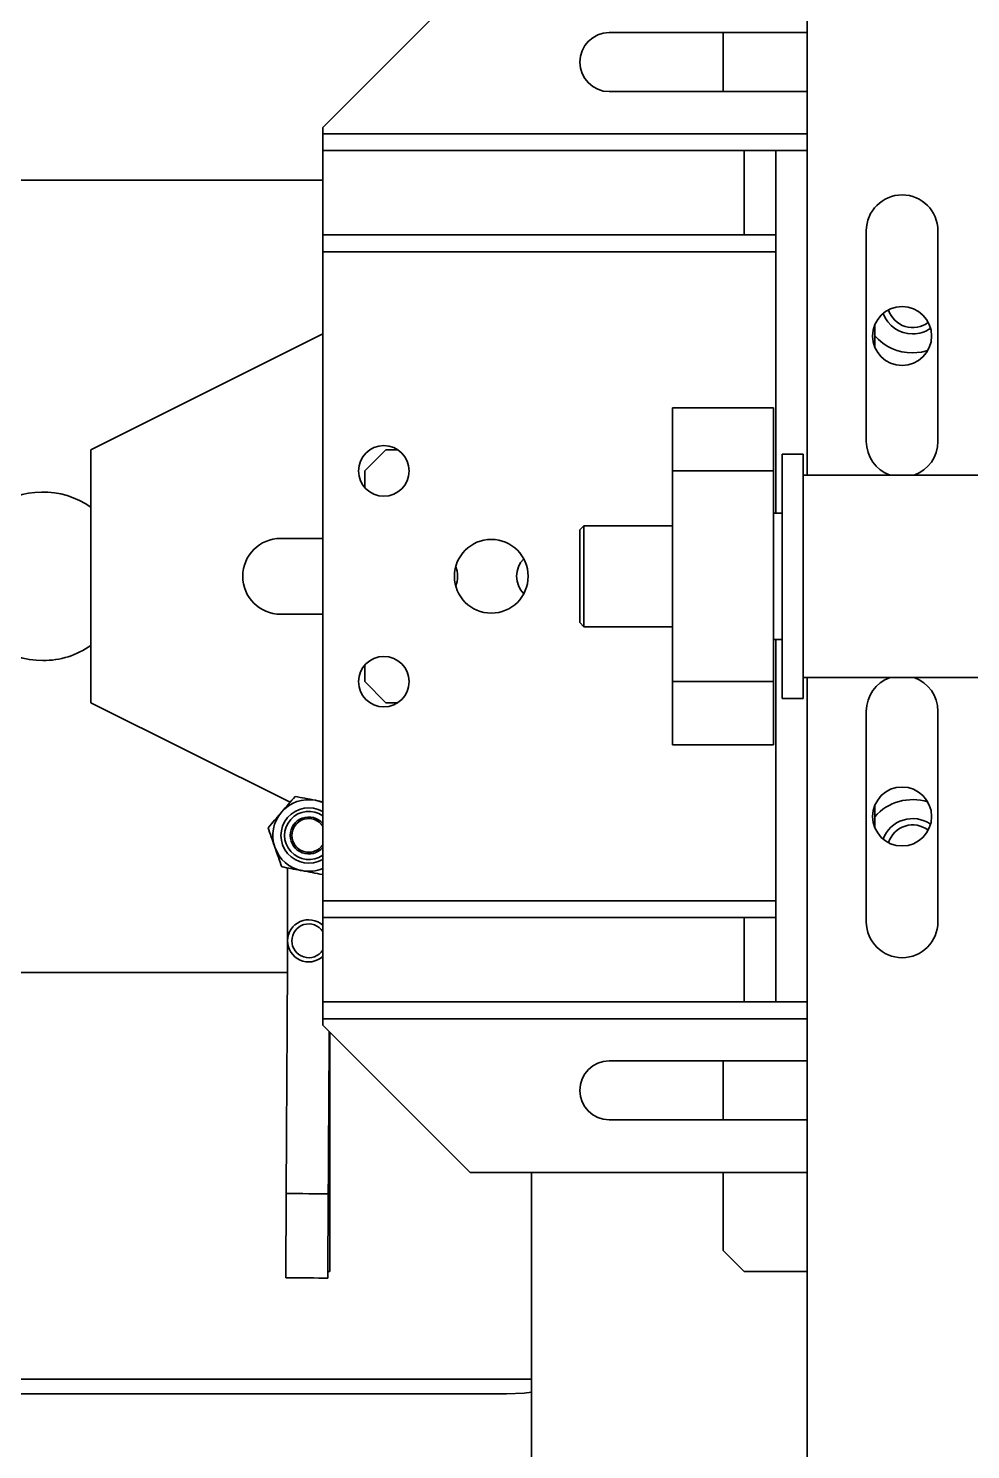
# Model space of a CAD drawing. Header units: millimetres. Extents: x -1052 to 3351, y 0 to 2015.
# Drawn here: x -357.861 to -354.554, y 1680.455 to 1685.443 of the extents above; entities that cross this region are included whole.
import ezdxf

# ---------------------------------------------------------------- set-up
doc = ezdxf.new("R2010")
doc.units = ezdxf.units.MM

msp = doc.modelspace()

# ---------------------------------------------------------------- linework, layer by layer
at = {"color": 7, "linetype": 'Continuous', "lineweight": 35}
for p, q in [((-355.1268, 1693.2956), (-355.1268, 1683.8749)), ((-355.1268, 1693.2956), (-355.1268, 1683.8749)), ((-356.3102, 1685.613), (-356.8279, 1685.0953)), ((-356.3102, 1685.613), (-356.8279, 1685.0953)), ((-355.1268, 1685.4281), (-355.8221, 1685.4281)), ((-355.1268, 1685.4281), (-355.8221, 1685.4281)), ((-355.4227, 1685.221), (-355.4227, 1685.4281)), ((-355.4227, 1685.221), (-355.4227, 1685.4281)), ((-355.8221, 1685.221), (-355.1268, 1685.221)), ((-355.8221, 1685.221), (-355.1268, 1685.221)), ((-356.8279, 1685.0953), (-356.8279, 1685.0731)), ((-356.8279, 1685.0953), (-356.8279, 1685.0731)), ((-356.8279, 1685.0731), (-355.1268, 1685.0731)), ((-356.8279, 1685.0139), (-356.8279, 1685.0731)), ((-356.8279, 1685.0731), (-355.1268, 1685.0731)), ((-356.8279, 1685.0139), (-356.8279, 1685.0731)), ((-356.8279, 1685.0139), (-356.8279, 1684.7181)), ((-356.8279, 1685.0139), (-355.3487, 1685.0139)), ((-356.8279, 1685.0139), (-356.8279, 1684.7181)), ((-356.8279, 1685.0139), (-355.3487, 1685.0139)), ((-355.3487, 1685.0139), (-355.3487, 1684.7181)), ((-355.3487, 1685.0139), (-355.2378, 1685.0139)), ((-355.3487, 1685.0139), (-355.3487, 1684.7181)), ((-355.3487, 1685.0139), (-355.2378, 1685.0139)), ((-355.2378, 1685.0139), (-355.2378, 1684.7181)), ((-355.2378, 1683.7418), (-355.2378, 1685.0139)), ((-355.2378, 1685.0139), (-355.1268, 1685.0139)), ((-355.2378, 1685.0139), (-355.2378, 1684.7181)), ((-355.2378, 1683.7418), (-355.2378, 1685.0139)), ((-355.2378, 1685.0139), (-355.1268, 1685.0139)), ((-358.6029, 1684.9104), (-356.8279, 1684.9104)), ((-358.6029, 1684.9104), (-356.8279, 1684.9104)), ((-354.9198, 1683.9933), (-354.9198, 1684.7329)), ((-354.9198, 1683.9933), (-354.9198, 1684.7329)), ((-354.6683, 1684.7329), (-354.6683, 1683.9933)), ((-354.6683, 1684.7329), (-354.6683, 1683.9933)), ((-356.8279, 1684.7181), (-355.3487, 1684.7181)), ((-356.8279, 1684.6589), (-356.8279, 1684.7181)), ((-356.8279, 1684.7181), (-355.3487, 1684.7181)), ((-356.8279, 1684.6589), (-356.8279, 1684.7181)), ((-355.3487, 1684.7181), (-355.2378, 1684.7181)), ((-355.3487, 1684.7181), (-355.2378, 1684.7181)), ((-356.8279, 1684.6589), (-356.8279, 1682.381)), ((-355.2378, 1684.6589), (-356.8279, 1684.6589)), ((-356.8279, 1684.6589), (-356.8279, 1682.381)), ((-355.2378, 1684.6589), (-356.8279, 1684.6589)), ((-354.8902, 1684.4015), (-354.8902, 1684.3246)), ((-354.8902, 1684.4015), (-354.8902, 1684.3246)), ((-356.8279, 1684.3705), (-357.6415, 1683.9637)), ((-356.8279, 1684.3705), (-357.6415, 1683.9637)), ((-355.6002, 1684.1116), (-355.2452, 1684.1116)), ((-355.6002, 1683.8897), (-355.6002, 1684.1116)), ((-355.6002, 1684.1116), (-355.2452, 1684.1116)), ((-355.6002, 1683.8897), (-355.6002, 1684.1116)), ((-355.2452, 1684.1116), (-355.2452, 1683.8897)), ((-355.2452, 1684.1116), (-355.2452, 1683.8897)), ((-357.6415, 1683.0762), (-357.6415, 1683.9637)), ((-357.6415, 1683.0762), (-357.6415, 1683.9637)), ((-356.606, 1683.9637), (-356.68, 1683.8897)), ((-356.606, 1683.9637), (-356.68, 1683.8897)), ((-356.606, 1683.9637), (-356.5644, 1683.9637)), ((-356.606, 1683.9637), (-356.5644, 1683.9637)), ((-355.1416, 1683.9489), (-355.2156, 1683.9489)), ((-355.2156, 1683.091), (-355.2156, 1683.9489)), ((-355.1416, 1683.9489), (-355.2156, 1683.9489)), ((-355.2156, 1683.091), (-355.2156, 1683.9489)), ((-355.1416, 1683.091), (-355.1416, 1683.9489)), ((-355.1416, 1683.091), (-355.1416, 1683.9489)), ((-356.68, 1683.8897), (-356.68, 1683.831)), ((-356.68, 1683.8897), (-356.68, 1683.831)), ((-355.2452, 1683.8897), (-355.6002, 1683.8897)), ((-355.6002, 1683.8897), (-355.6002, 1683.1501)), ((-355.2452, 1683.8897), (-355.6002, 1683.8897)), ((-355.6002, 1683.8897), (-355.6002, 1683.1501)), ((-355.2452, 1683.1501), (-355.2452, 1683.8897)), ((-355.2452, 1683.1501), (-355.2452, 1683.8897)), ((-354.4612, 1683.8749), (-355.1416, 1683.8749)), ((-354.4612, 1683.8749), (-355.1416, 1683.8749)), ((-355.2156, 1683.7418), (-355.2452, 1683.7418)), ((-355.2156, 1683.7418), (-355.2452, 1683.7418)), ((-355.9108, 1683.6974), (-355.9256, 1683.6826)), ((-355.9108, 1683.6974), (-355.9256, 1683.6826)), ((-355.9256, 1683.3572), (-355.9256, 1683.6826)), ((-355.9256, 1683.3572), (-355.9256, 1683.6826)), ((-355.6002, 1683.6974), (-355.9108, 1683.6974)), ((-355.9108, 1683.6974), (-355.9108, 1683.3429)), ((-355.6002, 1683.6974), (-355.9108, 1683.6974)), ((-355.9108, 1683.6974), (-355.9108, 1683.3429)), ((-356.9758, 1683.6531), (-356.8279, 1683.6531)), ((-356.9758, 1683.6531), (-356.8279, 1683.6531)), ((-356.8279, 1683.3868), (-356.9758, 1683.3868)), ((-356.8279, 1683.3868), (-356.9758, 1683.3868)), ((-355.9256, 1683.3572), (-355.9108, 1683.3424)), ((-355.9256, 1683.3572), (-355.9108, 1683.3424)), ((-355.9108, 1683.3429), (-355.9108, 1683.3424)), ((-355.9108, 1683.3429), (-355.9108, 1683.3424)), ((-355.9108, 1683.3424), (-355.6002, 1683.3424)), ((-355.9108, 1683.3424), (-355.6002, 1683.3424)), ((-355.2452, 1683.298), (-355.2156, 1683.298)), ((-355.2452, 1683.298), (-355.2156, 1683.298)), ((-355.2378, 1682.026), (-355.2378, 1683.298)), ((-355.2378, 1682.026), (-355.2378, 1683.298)), ((-356.68, 1683.2088), (-356.68, 1683.1501)), ((-356.68, 1683.2088), (-356.68, 1683.1501)), ((-356.68, 1683.1501), (-356.606, 1683.0762)), ((-356.68, 1683.1501), (-356.606, 1683.0762)), ((-355.6002, 1683.1501), (-355.2452, 1683.1501)), ((-355.6002, 1682.9283), (-355.6002, 1683.1501)), ((-355.6002, 1683.1501), (-355.2452, 1683.1501)), ((-355.6002, 1682.9283), (-355.6002, 1683.1501)), ((-355.2452, 1683.1501), (-355.2452, 1682.9283)), ((-355.2452, 1683.1501), (-355.2452, 1682.9283)), ((-355.1416, 1683.1649), (-354.4612, 1683.1649)), ((-355.1416, 1683.1649), (-354.4612, 1683.1649)), ((-355.1268, 1683.1649), (-355.1268, 1679.5557)), ((-355.1268, 1683.1649), (-355.1268, 1679.5557)), ((-355.2156, 1683.091), (-355.1416, 1683.091)), ((-355.2156, 1683.091), (-355.1416, 1683.091)), ((-357.6415, 1683.0762), (-356.9428, 1682.7268)), ((-357.6415, 1683.0762), (-356.9428, 1682.7268)), ((-356.606, 1683.0762), (-356.5644, 1683.0762)), ((-356.606, 1683.0762), (-356.5644, 1683.0762)), ((-354.9198, 1682.307), (-354.9198, 1683.0466)), ((-354.9198, 1682.307), (-354.9198, 1683.0466)), ((-354.6683, 1683.0466), (-354.6683, 1682.307)), ((-354.6683, 1683.0466), (-354.6683, 1682.307)), ((-355.2452, 1682.9283), (-355.6002, 1682.9283)), ((-355.2452, 1682.9283), (-355.6002, 1682.9283)), ((-354.8902, 1682.7152), (-354.8902, 1682.6384)), ((-354.8902, 1682.7152), (-354.8902, 1682.6384)), ((-356.9512, 1682.4983), (-356.9512, 1682.2404)), ((-356.9512, 1682.4983), (-356.9512, 1682.2404)), ((-356.8279, 1682.381), (-355.2378, 1682.381)), ((-356.8279, 1682.3218), (-356.8279, 1682.381)), ((-356.8279, 1682.381), (-355.2378, 1682.381)), ((-356.8279, 1682.3218), (-356.8279, 1682.381)), ((-356.8279, 1682.026), (-356.8279, 1682.3218)), ((-356.8279, 1682.3218), (-355.3487, 1682.3218)), ((-356.8279, 1682.026), (-356.8279, 1682.3218)), ((-356.8279, 1682.3218), (-355.3487, 1682.3218)), ((-355.3487, 1682.026), (-355.3487, 1682.3218)), ((-355.3487, 1682.3218), (-355.2378, 1682.3218)), ((-355.3487, 1682.026), (-355.3487, 1682.3218)), ((-355.3487, 1682.3218), (-355.2378, 1682.3218)), ((-355.2378, 1682.026), (-355.2378, 1682.3218)), ((-355.2378, 1682.026), (-355.2378, 1682.3218)), ((-356.9519, 1682.1295), (-358.6029, 1682.1295)), ((-356.9519, 1682.1295), (-358.6029, 1682.1295)), ((-356.8279, 1682.026), (-355.3487, 1682.026)), ((-356.8279, 1681.9668), (-356.8279, 1682.026)), ((-356.8279, 1682.026), (-355.3487, 1682.026)), ((-356.8279, 1681.9668), (-356.8279, 1682.026)), ((-355.3487, 1682.026), (-355.2378, 1682.026)), ((-355.3487, 1682.026), (-355.2378, 1682.026)), ((-355.1268, 1682.026), (-355.2378, 1682.026)), ((-355.1268, 1682.026), (-355.2378, 1682.026)), ((-356.8279, 1681.9668), (-356.8279, 1681.9446)), ((-355.1268, 1681.9668), (-356.8279, 1681.9668)), ((-356.8279, 1681.9668), (-356.8279, 1681.9446)), ((-355.1268, 1681.9668), (-356.8279, 1681.9668)), ((-356.8279, 1681.9446), (-356.3102, 1681.4269)), ((-356.8279, 1681.9446), (-356.3102, 1681.4269)), ((-356.8033, 1681.4269), (-356.8033, 1681.92)), ((-356.8033, 1681.4269), (-356.8033, 1681.92)), ((-355.8221, 1681.8189), (-355.1268, 1681.8189)), ((-355.8221, 1681.8189), (-355.1268, 1681.8189)), ((-355.4227, 1681.6118), (-355.4227, 1681.8189)), ((-355.4227, 1681.6118), (-355.4227, 1681.8189)), ((-355.1268, 1681.6118), (-355.8221, 1681.6118)), ((-355.1268, 1681.6118), (-355.8221, 1681.6118)), ((-356.8079, 1681.4269), (-356.8033, 1681.4269)), ((-356.8079, 1681.4269), (-356.8033, 1681.4269)), ((-356.8033, 1681.0793), (-356.8033, 1681.4269)), ((-356.8033, 1681.0793), (-356.8033, 1681.4269)), ((-355.1268, 1681.4269), (-356.3102, 1681.4269)), ((-355.1268, 1681.4269), (-356.3102, 1681.4269)), ((-356.0947, 1679.1237), (-356.0947, 1681.4269)), ((-356.0947, 1679.1237), (-356.0947, 1681.4269)), ((-355.4227, 1681.1532), (-355.4227, 1681.4269)), ((-355.4227, 1681.1532), (-355.4227, 1681.4269)), ((-356.9563, 1681.3534), (-356.9579, 1681.0575)), ((-356.9563, 1681.3534), (-356.9579, 1681.0575)), ((-356.81, 1681.0567), (-356.8083, 1681.3525)), ((-356.81, 1681.0567), (-356.8083, 1681.3525)), ((-355.4227, 1681.1532), (-355.3487, 1681.0793)), ((-355.4227, 1681.1532), (-355.3487, 1681.0793)), ((-356.8099, 1681.0793), (-356.8033, 1681.0793)), ((-356.8099, 1681.0793), (-356.8033, 1681.0793)), ((-355.1268, 1681.0793), (-355.3487, 1681.0793)), ((-355.1268, 1681.0793), (-355.3487, 1681.0793)), ((-356.0947, 1680.7021), (-358.5686, 1680.7021)), ((-356.0947, 1680.7021), (-358.5686, 1680.7021)), ((-358.5686, 1680.6503), (-356.1834, 1680.6503)), ((-358.5686, 1680.6503), (-356.1834, 1680.6503))]:
    msp.add_line(p, q, dxfattribs=at)
for points in [[(-354.757, 1684.3039), (-354.7262, 1684.3066), (-354.7039, 1684.312)], [(-354.757, 1684.3039), (-354.7262, 1684.3066), (-354.7039, 1684.312)], [(-356.8279, 1682.7259), (-356.8379, 1682.7296), (-356.8538, 1682.7338)], [(-356.8279, 1682.7259), (-356.8379, 1682.7296), (-356.8538, 1682.7338)], [(-356.9512, 1682.2409), (-356.9512, 1682.2381), (-356.9513, 1682.2299), (-356.9514, 1682.2163), (-356.9515, 1682.1974), (-356.9516, 1682.1733), (-356.9518, 1682.1441), (-356.952, 1682.1101), (-356.9522, 1682.0714), (-356.9524, 1682.0282), (-356.9527, 1681.9809), (-356.953, 1681.9297), (-356.9533, 1681.875), (-356.9536, 1681.8171), (-356.954, 1681.7563), (-356.9543, 1681.693), (-356.9547, 1681.6276), (-356.9551, 1681.5605), (-356.9555, 1681.4922), (-356.9559, 1681.423), (-356.9563, 1681.3534)], [(-356.9512, 1682.2409), (-356.9512, 1682.2381), (-356.9513, 1682.2299), (-356.9514, 1682.2163), (-356.9515, 1682.1974), (-356.9516, 1682.1733), (-356.9518, 1682.1441), (-356.952, 1682.1101), (-356.9522, 1682.0714), (-356.9524, 1682.0282), (-356.9527, 1681.9809), (-356.953, 1681.9297), (-356.9533, 1681.875), (-356.9536, 1681.8171), (-356.954, 1681.7563), (-356.9543, 1681.693), (-356.9547, 1681.6276), (-356.9551, 1681.5605), (-356.9555, 1681.4922), (-356.9559, 1681.423), (-356.9563, 1681.3534)], [(-356.8083, 1681.3525), (-356.8079, 1681.4222), (-356.8076, 1681.4914), (-356.8072, 1681.5597), (-356.8068, 1681.6268), (-356.8064, 1681.6921), (-356.8061, 1681.7554), (-356.8057, 1681.8162), (-356.8054, 1681.8742), (-356.8051, 1681.9218)], [(-356.8083, 1681.3525), (-356.8079, 1681.4222), (-356.8076, 1681.4914), (-356.8072, 1681.5597), (-356.8068, 1681.6268), (-356.8064, 1681.6921), (-356.8061, 1681.7554), (-356.8057, 1681.8162), (-356.8054, 1681.8742), (-356.8051, 1681.9218)], [(-356.9563, 1681.3534), (-356.9535, 1681.3533), (-356.9455, 1681.3533), (-356.9328, 1681.3532), (-356.9163, 1681.3531), (-356.8973, 1681.353), (-356.8773, 1681.3529), (-356.8575, 1681.3528), (-356.8397, 1681.3527), (-356.8249, 1681.3526), (-356.8145, 1681.3526), (-356.809, 1681.3525), (-356.8083, 1681.3525)], [(-356.9563, 1681.3534), (-356.9535, 1681.3533), (-356.9455, 1681.3533), (-356.9328, 1681.3532), (-356.9163, 1681.3531), (-356.8973, 1681.353), (-356.8773, 1681.3529), (-356.8575, 1681.3528), (-356.8397, 1681.3527), (-356.8249, 1681.3526), (-356.8145, 1681.3526), (-356.809, 1681.3525), (-356.8083, 1681.3525)], [(-356.9579, 1681.0575), (-356.9552, 1681.0575), (-356.9472, 1681.0575), (-356.9345, 1681.0574), (-356.918, 1681.0573), (-356.899, 1681.0572), (-356.8789, 1681.0571), (-356.8592, 1681.057), (-356.8413, 1681.0569), (-356.8266, 1681.0568), (-356.8161, 1681.0567), (-356.8107, 1681.0567), (-356.81, 1681.0567)], [(-356.9579, 1681.0575), (-356.9552, 1681.0575), (-356.9472, 1681.0575), (-356.9345, 1681.0574), (-356.918, 1681.0573), (-356.899, 1681.0572), (-356.8789, 1681.0571), (-356.8592, 1681.057), (-356.8413, 1681.0569), (-356.8266, 1681.0568), (-356.8161, 1681.0567), (-356.8107, 1681.0567), (-356.81, 1681.0567)], [(-356.1834, 1680.6503), (-356.1207, 1680.653), (-356.0947, 1680.6557)], [(-356.1834, 1680.6503), (-356.1207, 1680.653), (-356.0947, 1680.6557)]]:
    msp.add_lwpolyline(points, dxfattribs=at)
for centre, radius in [((-354.794, 1684.3631), 0.1035), ((-354.794, 1684.3631), 0.1035), ((-356.6134, 1683.8897), 0.0888), ((-356.6134, 1683.8897), 0.0888), ((-356.2362, 1683.5199), 0.1294), ((-356.2362, 1683.5199), 0.1294), ((-356.6134, 1683.1501), 0.0888), ((-356.6134, 1683.1501), 0.0888), ((-354.794, 1682.6768), 0.1035), ((-354.794, 1682.6768), 0.1035)]:
    msp.add_circle(centre, radius, dxfattribs=at)
for centre, radius, start, end in [((-355.8221, 1685.3245), 0.1035, 90, 270), ((-355.8221, 1685.3245), 0.1035, 90, 270), ((-354.794, 1684.7329), 0.1257, 0, 180), ((-354.794, 1684.7329), 0.1257, 0, 180), ((-354.757, 1684.4814), 0.1109, 200.7022, 270), ((-354.757, 1684.4814), 0.1109, 200.7022, 270), ((-354.757, 1684.4814), 0.0888, 197.341, 307.951), ((-354.757, 1684.4814), 0.0888, 197.341, 307.951), ((-354.757, 1684.4814), 0.1109, 270, 304.5897), ((-354.757, 1684.4814), 0.1109, 270, 304.5897), ((-354.757, 1684.4814), 0.1775, 221.4096, 270), ((-354.757, 1684.4814), 0.1775, 221.4096, 270), ((-354.794, 1683.9933), 0.1257, 180, 250.2501), ((-354.794, 1683.9933), 0.1257, 180, 250.2501), ((-354.794, 1683.9933), 0.1257, 289.7499, 0), ((-354.794, 1683.9933), 0.1257, 289.7499, 0), ((-357.8105, 1683.5199), 0.2958, 55.142, 270), ((-357.8105, 1683.5199), 0.2958, 55.142, 270), ((-356.9758, 1683.5199), 0.1331, 90, 270), ((-356.9758, 1683.5199), 0.1331, 90, 270), ((-356.4581, 1683.5199), 0.1035, 340.0816, 19.9184), ((-356.4581, 1683.5199), 0.1035, 340.0816, 19.9184), ((-356.0587, 1683.5199), 0.0888, 135.9156, 224.0844), ((-356.0587, 1683.5199), 0.0888, 135.9156, 224.0844), ((-357.8105, 1683.5199), 0.2958, 270, 304.858), ((-357.8105, 1683.5199), 0.2958, 270, 304.858), ((-354.794, 1683.0466), 0.1257, 109.7499, 180), ((-354.794, 1683.0466), 0.1257, 109.7499, 180), ((-354.794, 1683.0466), 0.1257, 0, 70.2501), ((-354.794, 1683.0466), 0.1257, 0, 70.2501), ((-356.8773, 1682.6102), 0.1257, 79.2461, 139.2461), ((-356.8773, 1682.6102), 0.1257, 79.2461, 139.2461), ((-354.757, 1682.5585), 0.1775, 72.5892, 138.5904), ((-354.757, 1682.5585), 0.1775, 72.5892, 138.5904), ((-356.8773, 1682.6102), 0.1257, 139.2461, 199.2461), ((-356.8773, 1682.6102), 0.1257, 139.2461, 199.2461), ((-356.8773, 1682.6102), 0.0973, 59.5135, 300.4865), ((-356.8773, 1682.6102), 0.0973, 59.5135, 300.4865), ((-356.8773, 1682.6102), 0.0846, 54.3223, 305.6777), ((-356.8773, 1682.6102), 0.0846, 54.3223, 305.6777), ((-356.8773, 1682.6102), 0.0649, 40.4472, 319.5528), ((-356.8773, 1682.6102), 0.0649, 40.4472, 319.5528), ((-356.8773, 1682.6102), 0.0592, 33.4489, 180), ((-356.8773, 1682.6102), 0.0592, 33.4489, 180), ((-354.757, 1682.5585), 0.1109, 55.4103, 159.2978), ((-354.757, 1682.5585), 0.1109, 55.4103, 159.2978), ((-354.757, 1682.5585), 0.0888, 52.049, 162.659), ((-354.757, 1682.5585), 0.0888, 52.049, 162.659), ((-356.8773, 1682.6102), 0.0592, 180, 326.5511), ((-356.8773, 1682.6102), 0.0592, 180, 326.5511), ((-356.8773, 1682.6102), 0.1257, 199.2461, 259.2461), ((-356.8773, 1682.6102), 0.1257, 199.2461, 259.2461), ((-356.8773, 1682.6102), 0.1257, 259.2461, 293.1194), ((-356.8773, 1682.6102), 0.1257, 259.2461, 293.1194), ((-356.8773, 1682.2404), 0.074, 48.1255, 179.6751), ((-356.8773, 1682.2404), 0.074, 48.1255, 179.6751), ((-356.8773, 1682.2404), 0.0592, 33.4489, 179.6751), ((-356.8773, 1682.2404), 0.0592, 33.4489, 179.6751), ((-354.794, 1682.307), 0.1257, 180, 0), ((-354.794, 1682.307), 0.1257, 180, 0), ((-356.8773, 1682.2404), 0.074, 179.6751, 311.8745), ((-356.8773, 1682.2404), 0.074, 179.6751, 311.8745), ((-356.8773, 1682.2404), 0.0592, 179.6751, 326.5511), ((-356.8773, 1682.2404), 0.0592, 179.6751, 326.5511), ((-355.8221, 1681.7153), 0.1035, 90, 270), ((-355.8221, 1681.7153), 0.1035, 90, 270)]:
    msp.add_arc(centre, radius, start, end, dxfattribs=at)
for points, knots in [([(-356.9725, 1682.6923), (-356.9722, 1682.6926), (-356.9642, 1682.702), (-356.9481, 1682.7206), (-356.9328, 1682.7383), (-356.9251, 1682.7473)], [0, 0, 0, 0, 0.084285, 2.470506, 4.907472, 4.907472, 4.907472, 4.907472]), ([(-356.9725, 1682.6923), (-356.9722, 1682.6926), (-356.9642, 1682.702), (-356.9481, 1682.7206), (-356.9328, 1682.7383), (-356.9251, 1682.7473)], [0, 0, 0, 0, 0.084285, 2.470506, 4.907472, 4.907472, 4.907472, 4.907472]), ([(-356.9251, 1682.7473), (-356.9135, 1682.7451), (-356.8902, 1682.7407), (-356.866, 1682.7361), (-356.8538, 1682.7338)], [0, 0, 0, 0, 2.431447, 4.907477, 4.907477, 4.907477, 4.907477]), ([(-356.9251, 1682.7473), (-356.9135, 1682.7451), (-356.8902, 1682.7407), (-356.866, 1682.7361), (-356.8538, 1682.7338)], [0, 0, 0, 0, 2.431447, 4.907477, 4.907477, 4.907477, 4.907477]), ([(-357.0199, 1682.6373), (-357.0122, 1682.6462), (-356.9967, 1682.6643), (-356.9806, 1682.6829), (-356.9725, 1682.6923)], [0, 0, 0, 0, 2.431443, 4.907472, 4.907472, 4.907472, 4.907472]), ([(-357.0199, 1682.6373), (-357.0122, 1682.6462), (-356.9967, 1682.6643), (-356.9806, 1682.6829), (-356.9725, 1682.6923)], [0, 0, 0, 0, 2.431443, 4.907472, 4.907472, 4.907472, 4.907472]), ([(-356.8538, 1682.7338), (-356.8521, 1682.7334), (-356.8434, 1682.7318), (-356.8348, 1682.7301), (-356.8279, 1682.7288)], [0, 0, 0, 0, 0.347624, 1.7828, 1.7828, 1.7828, 1.7828]), ([(-356.8538, 1682.7338), (-356.8521, 1682.7334), (-356.8434, 1682.7318), (-356.8348, 1682.7301), (-356.8279, 1682.7288)], [0, 0, 0, 0, 0.347624, 1.7828, 1.7828, 1.7828, 1.7828]), ([(-356.996, 1682.5688), (-356.9965, 1682.5704), (-357.0008, 1682.5827), (-357.0089, 1682.6059), (-357.0162, 1682.6268), (-357.0199, 1682.6373)], [0, 0, 0, 0, 0.343966, 2.604813, 4.907489, 4.907489, 4.907489, 4.907489]), ([(-356.996, 1682.5688), (-356.9965, 1682.5704), (-357.0008, 1682.5827), (-357.0089, 1682.6059), (-357.0162, 1682.6268), (-357.0199, 1682.6373)], [0, 0, 0, 0, 0.343966, 2.604813, 4.907489, 4.907489, 4.907489, 4.907489]), ([(-356.972, 1682.5003), (-356.9759, 1682.5114), (-356.9838, 1682.5338), (-356.9919, 1682.5571), (-356.996, 1682.5688)], [0, 0, 0, 0, 2.431448, 4.907477, 4.907477, 4.907477, 4.907477]), ([(-356.972, 1682.5003), (-356.9759, 1682.5114), (-356.9838, 1682.5338), (-356.9919, 1682.5571), (-356.996, 1682.5688)], [0, 0, 0, 0, 2.431448, 4.907477, 4.907477, 4.907477, 4.907477]), ([(-356.9007, 1682.4867), (-356.9024, 1682.487), (-356.9152, 1682.4895), (-356.9394, 1682.494), (-356.9611, 1682.4982), (-356.972, 1682.5003)], [0, 0, 0, 0, 0.343956, 2.604804, 4.907477, 4.907477, 4.907477, 4.907477]), ([(-356.9007, 1682.4867), (-356.9024, 1682.487), (-356.9152, 1682.4895), (-356.9394, 1682.494), (-356.9611, 1682.4982), (-356.972, 1682.5003)], [0, 0, 0, 0, 0.343956, 2.604804, 4.907477, 4.907477, 4.907477, 4.907477]), ([(-356.8294, 1682.4732), (-356.841, 1682.4754), (-356.8644, 1682.4798), (-356.8885, 1682.4844), (-356.9007, 1682.4867)], [0, 0, 0, 0, 2.431447, 4.90748, 4.90748, 4.90748, 4.90748]), ([(-356.8294, 1682.4732), (-356.841, 1682.4754), (-356.8644, 1682.4798), (-356.8885, 1682.4844), (-356.9007, 1682.4867)], [0, 0, 0, 0, 2.431447, 4.90748, 4.90748, 4.90748, 4.90748])]:
    msp.add_open_spline(points, degree=3, knots=knots, dxfattribs=at)

doc.saveas('drawing.dxf')
